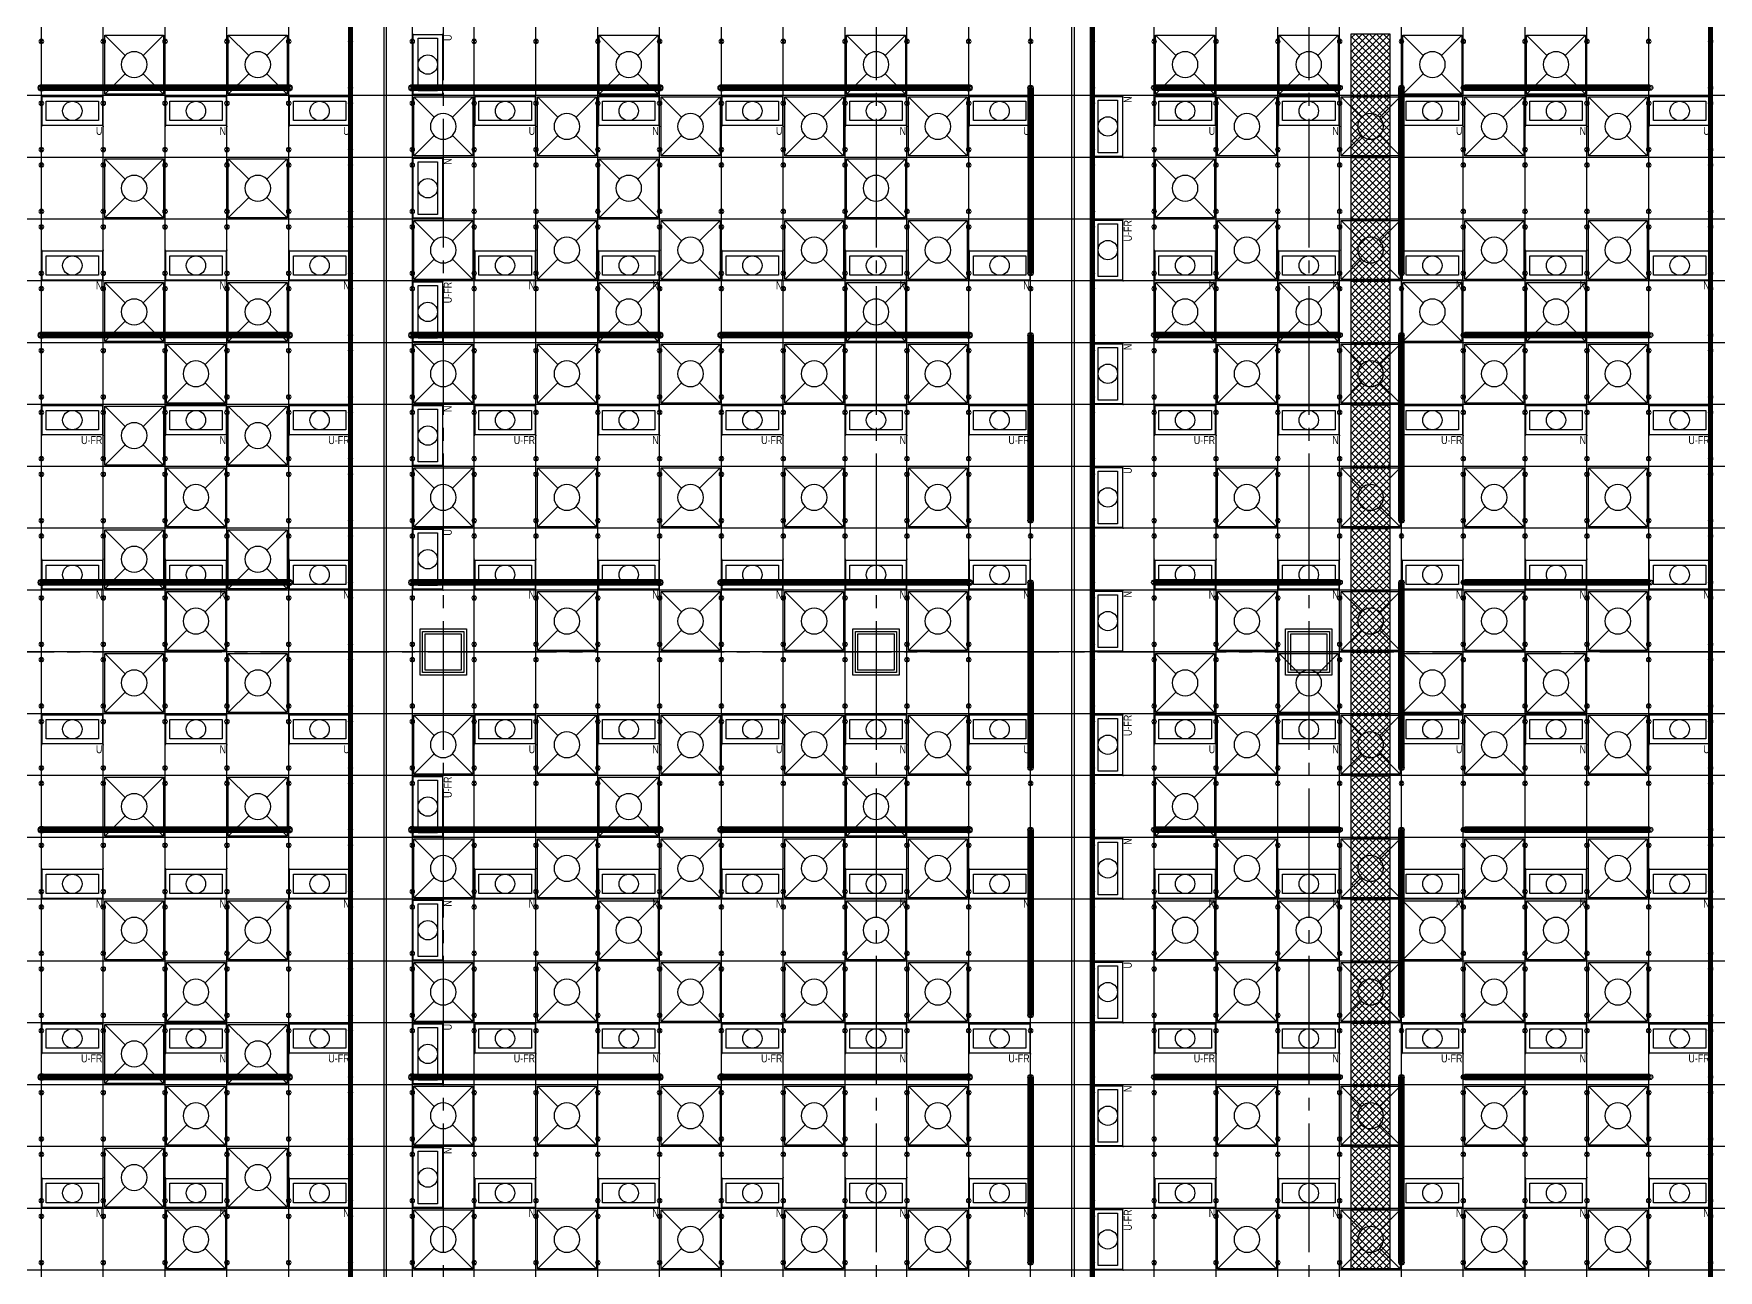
# Model space of a CAD drawing. Extents: x -17313 to 41501, y -1010 to 11880.
# Drawn here: x 4365 to 7635, y 4800 to 7200 of the extents above; entities that cross this region are included whole.
import ezdxf
from ezdxf.enums import TextEntityAlignment as Align

# ---------------------------------------------------------------- set-up
doc = ezdxf.new("R2010")
doc.units = 0
doc.header["$LTSCALE"] = 100
doc.linetypes.add('X-S-FAB-L10$0$COL-CEN-LIN', pattern=[3.25, 2.5, -0.25, 0.25, -0.25])
for name, color, linetype in [('0-xref', 8, 'Continuous'), ('188K-SM-03-F10-ARCH-CEIL-Y2257103$0$K-CEIL-4.2', 8, 'Continuous'), ('188K-SM-03-F10-ARCH-CEIL-Y2257103$0$K-CEIL-4.2-AREA', 8, 'Continuous'), ('188K-SM-03-F10-ARCH-PA-Y2257103$0$K-P1S-4.2-單抗', 53, 'Continuous'), ('188K-SM-03-F10-ARCH-PA-Y2257103$0$K-P2D-4.2-雙抗', 53, 'Continuous'), ('188K-SM-06-F10-ELEC-LIGHT-Y2257103$0$E-LIGHT(W)-N', 253, 'Continuous'), ('188K-SM-06-F10-ELEC-LIGHT-Y2257103$0$E-LIGHT(W)-U FR', 253, 'Continuous'), ('188K-SM-06-F10-ELEC-LIGHT-Y2257103$0$E-LIGHT(W)-U XLPE', 253, 'Continuous'), ('188K-SM-06-F10-HVAC-FFU-Y2257103$0$AC-FFU-ULPA', 254, 'Continuous'), ('188K-SM-07-F15-ARCH-CATW-Y2257103$0$K-Divider 上-2.7', 80, 'Continuous'), ('188K-SM-07-F15-ARCH-CATW-Y2257103$0$K-安全母索', 6, 'Continuous'), ('188K-SM-07-F15-ARCH-CATW-Y2257103$0$K-貓道板-主走道', 171, 'Continuous'), ('X-S-FAB-L10$0$0-DIM-TXT', 8, 'Continuous'), ('X-S-FAB-L10$0$BLOCK', 8, 'Continuous'), ('X-S-FAB-L10$0$CCL', 8, 'X-S-FAB-L10$0$COL-CEN-LIN'), ('X-S-FAB-L10$0$COL-S', 8, 'Continuous')]:
    doc.layers.add(name, color=color, linetype=linetype)
doc.layers.add('188K-SM-03-F10-ARCH-CEIL-Y2257103$0$K-吊點-標準', color=8, linetype='Continuous', lineweight=9)
doc.layers.add('188K-SM-06-F10-ELEC-LIGHT-Y2257103$0$Defpoints-CAS', color=253, linetype='Continuous', plot=False)
doc.styles.add('188K-SM-06-F10-ELEC-LIGHT-Y2257103$0$Standard', font='arial.ttf')
doc.styles.add('X-S-FAB-L10$0$CHINA', font='simplex.shx', dxfattribs={"width": 0.75, "bigfont": 'chineset.shx'})
doc.styles.add('X-S-FAB-L10$0$Standard', font='', dxfattribs={"width": 0.8})
doc.styles.add('X-S-FAB-L10$0$TG_NOTE_TEXT', font='simplex.shx', dxfattribs={"width": 0.75, "bigfont": 'chineset.shx'})
doc.styles.get('X-S-FAB-L10$0$Standard').set_extended_font_data('Microsoft JhengHei')

# ---------------------------------------------------------------- blocks, each defined once
blk = doc.blocks.new('X-S-FAB-L10$0$FAB2-L05')
at = {"layer": 'X-S-FAB-L10$0$CCL'}
for p, q in [((-21000, 11005), (-21000, 0)), ((-20160, 11005), (-20160, 0)), ((-19320, 11005), (-19320, 0)), ((-26880, 6720), (1210, 6720))]:
    blk.add_line(p, q, dxfattribs=at)
at = {"layer": 'X-S-FAB-L10$0$COL-S'}
for points in [[(-21035, 6755), (-20965, 6755), (-20965, 6685), (-21035, 6685)], [(-20195, 6755), (-20125, 6755), (-20125, 6685), (-20195, 6685)], [(-19355, 6755), (-19285, 6755), (-19285, 6685), (-19355, 6685)]]:
    blk.add_lwpolyline(points, close=True, dxfattribs=at)
blk = doc.blocks.new('X-S-FAB-L10')
at = {"layer": 'X-S-FAB-L10$0$COL-S'}
for p, q in [((5125, 6035), (5195, 6035)), ((5125, 5965), (5125, 6035)), ((5195, 6035), (5195, 5965)), ((5965, 6035), (6035, 6035)), ((5965, 5965), (5965, 6035)), ((6035, 6035), (6035, 5965)), ((6805, 6035), (6875, 6035)), ((6805, 5965), (6805, 6035)), ((6875, 6035), (6875, 5965)), ((5195, 5965), (5125, 5965)), ((6035, 5965), (5965, 5965)), ((6875, 5965), (6805, 5965))]:
    blk.add_line(p, q, dxfattribs=at)
at = {"layer": 'X-S-FAB-L10$0$BLOCK'}
blk.add_blockref('X-S-FAB-L10$0$FAB2-L05', (26160, -720), dxfattribs=at)
at = {"style": 'X-S-FAB-L10$0$TG_NOTE_TEXT', "width": 0.5, "flags": 1}
for p in [(7463.3, 9020), (18268.3, 8649), (11197.8, 4800.2), (16485.8, 4800.2), (25420.3, 2635), (13360, 320, 0), (7463.3, -33.3)]:
    blk.add_attdef('WH', text='', height=20, dxfattribs=at).set_placement(p, align=Align.BOTTOM_LEFT)
at = {"width": 0.5}
for style, p in [('X-S-FAB-L10$0$TG_NOTE_TEXT', (7585, 9020)), ('X-S-FAB-L10$0$TG_NOTE_TEXT', (18390, 8649)), ('X-S-FAB-L10$0$TG_NOTE_TEXT', (11117.5, 4813.5)), ('X-S-FAB-L10$0$TG_NOTE_TEXT', (16607.5, 4813.5)), ('X-S-FAB-L10$0$TG_NOTE_TEXT', (25350, 2635)), ('X-S-FAB-L10$0$Standard', (13129.4, 325, 0)), ('X-S-FAB-L10$0$TG_NOTE_TEXT', (7585, -20))]:
    blk.add_attdef('DESC', text='', height=10, dxfattribs=dict(at, style=style)).set_placement(p, align=Align.BOTTOM_LEFT)
for tag, style, p in [('TYPE', 'X-S-FAB-L10$0$TG_NOTE_TEXT', (7619.3, 9020)), ('NO', 'X-S-FAB-L10$0$TG_NOTE_TEXT', (7650.1, 9020)), ('TYPE', 'X-S-FAB-L10$0$TG_NOTE_TEXT', (18424.2, 8649)), ('NO', 'X-S-FAB-L10$0$TG_NOTE_TEXT', (18455, 8649)), ('NO', 'X-S-FAB-L10$0$TG_NOTE_TEXT', (11088.6, 4813.5)), ('TYPE', 'X-S-FAB-L10$0$TG_NOTE_TEXT', (11151.8, 4813.5)), ('TYPE', 'X-S-FAB-L10$0$TG_NOTE_TEXT', (16641.8, 4813.5)), ('NO', 'X-S-FAB-L10$0$TG_NOTE_TEXT', (16672.6, 4813.5)), ('NO', 'X-S-FAB-L10$0$TG_NOTE_TEXT', (25313, 2635)), ('TYPE', 'X-S-FAB-L10$0$TG_NOTE_TEXT', (25350, 2635)), ('NO', 'X-S-FAB-L10$0$Standard', (13100, 320, 0)), ('TYPE', 'X-S-FAB-L10$0$Standard', (13129.4, 320, 0)), ('TYPE', 'X-S-FAB-L10$0$TG_NOTE_TEXT', (7619.3, -20)), ('NO', 'X-S-FAB-L10$0$TG_NOTE_TEXT', (7650.1, -20))]:
    blk.add_attdef(tag, text='', height=10, dxfattribs=dict(at, style=style)).set_placement(p, align=Align.BOTTOM_RIGHT)
at = {"style": 'X-S-FAB-L10$0$TG_NOTE_TEXT', "width": 0.5, "flags": 1}
for rotation, p in [(180, (43, 7480)), (180, (943, 7480)), (90, (24310, 3717.8)), (270, (17080, 1711.7))]:
    blk.add_attdef('WH', text='', height=20, rotation=rotation, dxfattribs=at).set_placement(p, align=Align.BOTTOM_LEFT)
at = {"width": 0.5}
for rotation, style, p in [(180, 'X-S-FAB-L10$0$Standard', (317.6, 7480)), (180, 'X-S-FAB-L10$0$Standard', (1217.6, 7480)), (90, 'X-S-FAB-L10$0$TG_NOTE_TEXT', (24310, 3647.5)), (270, 'X-S-FAB-L10$0$TG_NOTE_TEXT', (17080, 1605))]:
    blk.add_attdef('DESC', text='', height=10, rotation=rotation, dxfattribs=dict(at, style=style)).set_placement(p, align=Align.BOTTOM_LEFT)
for tag, rotation, style, p in [('TYPE', 180, 'X-S-FAB-L10$0$Standard', (317.6, 7480)), ('NO', 180, 'X-S-FAB-L10$0$Standard', (347, 7480)), ('TYPE', 180, 'X-S-FAB-L10$0$Standard', (1217.6, 7480)), ('NO', 180, 'X-S-FAB-L10$0$Standard', (1247, 7480)), ('TYPE', 90, 'X-S-FAB-L10$0$TG_NOTE_TEXT', (24310, 3647.5)), ('NO', 90, 'X-S-FAB-L10$0$TG_NOTE_TEXT', (24310, 3610.5)), ('TYPE', 270, 'X-S-FAB-L10$0$TG_NOTE_TEXT', (17080, 1605)), ('NO', 270, 'X-S-FAB-L10$0$TG_NOTE_TEXT', (17080, 1573))]:
    blk.add_attdef(tag, text='', height=10, rotation=rotation, dxfattribs=dict(at, style=style)).set_placement(p, align=Align.BOTTOM_RIGHT)
at = {"layer": 'X-S-FAB-L10$0$0-DIM-TXT', "style": 'X-S-FAB-L10$0$CHINA', "width": 0.75}
for p in [(667.4, 7855.1, -2689.4), (22627.4, 6728.8), (25644.7, 6728.8), (24778.8, 5569.1), (1118.3, 4980), (417.8, 4594.6), (23874.8, 4355), (22927.4, 4330.1), (23749.9, 3901.4), (417.8, 3765.2), (1118.3, 3730), (417.8, 3115.8), (536.9, 2227.8), (16909, 1782.7), (888.4, 880.5), (16977.4, 750), (18878.8, 750), (25641.2, 553.2), (21364, 526.9)]:
    blk.add_attdef('HIG', text='', height=80, dxfattribs=at).set_placement(p, align=Align.MIDDLE_LEFT)
blk = doc.blocks.new('188K-SM-03-F10-ARCH-CEIL-Y2257103$0$A$C2CA95053')
h = blk.add_hatch(color=256)
edge = h.paths.add_edge_path()
edge.add_arc((0, 0), 0.5, 0, 360)
for p, q in [((3.2, 3.2), (-3.2, -3.2)), ((3.2, -3.2), (-3.2, 3.2))]:
    blk.add_line(p, q)
blk.add_lwpolyline([(-1.6, 2.5), (-1.6, -2.5), (1.6, -2.5), (1.6, 2.5)], close=True)
for radius in [4.5, 0.5]:
    blk.add_circle((0, 0), radius)
blk = doc.blocks.new('188K-SM-03-F10-ARCH-CEIL-Y2257103$0$天花板吊點-附調整片 - 3_8_螺桿吊架 100 mm 高調整片-V1-1FL')
blk.add_blockref('188K-SM-03-F10-ARCH-CEIL-Y2257103$0$A$C2CA95053', (0, 0))
blk = doc.blocks.new('188K-SM-03-F10-ARCH-CEIL-Y2257103')
at = {"layer": '188K-SM-03-F10-ARCH-CEIL-Y2257103$0$K-CEIL-4.2'}
for p, q in [((4380, 312.7), (4380, 8632.2)), ((4500, 312.7), (4500, 8632.2)), ((4620, 312.7), (4620, 8632.2)), ((4740, 312.7), (4740, 8632.2)), ((4860, 312.7), (4860, 8632.2)), ((4980, 312.7), (4980, 8632.2)), ((5100, 2313.7), (5100, 8632.2)), ((5220, 2313.7), (5220, 8632.2)), ((5340, 2313.7), (5340, 8632.2)), ((5460, 2313.7), (5460, 8632.2)), ((5580, 2313.7), (5580, 8632.2)), ((5700, 2313.7), (5700, 8632.2)), ((5820, 2313.7), (5820, 8632.2)), ((5940, 2313.7), (5940, 8632.2)), ((6060, 2313.7), (6060, 8632.2)), ((6180, 2313.7), (6180, 8632.2)), ((6300, 2313.7), (6300, 8632.2)), ((6420, 312.7), (6420, 8632.2)), ((6540, 312.7), (6540, 8632.2)), ((6660, 312.7), (6660, 8632.2)), ((6780, 312.7), (6780, 8632.2)), ((6900, 312.7), (6900, 8632.2)), ((7020, 312.7), (7020, 8632.2)), ((7140, 312.7), (7140, 8632.2)), ((7260, 312.7), (7260, 8632.2)), ((7380, 312.7), (7380, 8632.2)), ((7500, 312.7), (7500, 8632.2)), ((7620, 312.7), (7620, 8632.2)), ((21180, 7080), (1847.7, 7080)), ((21180, 6960), (1847.7, 6960)), ((21180, 6840), (1847.7, 6840)), ((21180, 6720), (1847.7, 6720)), ((21180, 6600), (1847.7, 6600)), ((21180, 6480), (1847.7, 6480)), ((21180, 6360), (1847.7, 6360)), ((21180, 6240), (1847.7, 6240)), ((21181.7, 6120), (1847.7, 6120)), ((21180, 6000), (1847.7, 6000)), ((24297.2, 5880), (1847.7, 5880)), ((24297.2, 5760), (1847.7, 5760)), ((24297.2, 5640), (1847.7, 5640)), ((23572.2, 5520), (1847.7, 5520)), ((23572.2, 5400), (1847.7, 5400)), ((23572.2, 5280), (1847.7, 5280)), ((23572.2, 5160), (1847.7, 5160)), ((23572.2, 5040), (1847.7, 5040)), ((23502.2, 4920), (1847.7, 4920)), ((11027.5, 4800), (1847.7, 4800))]:
    blk.add_line(p, q, dxfattribs=at)
at = {"layer": '188K-SM-03-F10-ARCH-CEIL-Y2257103$0$K-CEIL-4.2-AREA'}
for points in [[(5125, 6035), (5195, 6035), (5195, 5965), (5125, 5965)], [(5965, 6035), (6035, 6035), (6035, 5965), (5965, 5965)], [(6805, 6035), (6875, 6035), (6875, 5965), (6805, 5965)]]:
    blk.add_lwpolyline(points, close=True, dxfattribs=at)
at = {"layer": '188K-SM-03-F10-ARCH-CEIL-Y2257103$0$K-吊點-標準', "color": 170, "lineweight": 18, "rotation": 179.9999999999997}
for p in [(4380, 7185), (4500, 7185), (4620, 7185), (4740, 7185), (4860, 7185), (4980, 7185), (5100, 7185), (5220, 7185), (5340, 7185), (5460, 7185), (5580, 7185), (5700, 7185), (5820, 7185), (5940, 7185), (6060, 7185), (6180, 7185), (6300, 7185), (6420, 7185), (6540, 7185), (6660, 7185), (6780, 7185), (6900, 7185), (7020, 7185), (7140, 7185), (7260, 7185), (7380, 7185), (7500, 7185), (7620, 7185), (4380, 7095), (4500, 7095), (4620, 7095), (4740, 7095), (4860, 7095), (4980, 7095), (5100, 7095), (5220, 7095), (5340, 7095), (5460, 7095), (5580, 7095), (5700, 7095), (5820, 7095), (5940, 7095), (6060, 7095), (6180, 7095), (6300, 7095), (6420, 7095), (6540, 7095), (6660, 7095), (6780, 7095), (6900, 7095), (7020, 7095), (7140, 7095), (7260, 7095), (7380, 7095), (7500, 7095), (7620, 7095), (4380, 7065), (4500, 7065), (4620, 7065), (4740, 7065), (4860, 7065), (4980, 7065), (5100, 7065), (5220, 7065), (5340, 7065), (5460, 7065), (5580, 7065), (5700, 7065), (5820, 7065), (5940, 7065), (6060, 7065), (6180, 7065), (6300, 7065), (6420, 7065), (6540, 7065), (6660, 7065), (6780, 7065), (6900, 7065), (7020, 7065), (7140, 7065), (7260, 7065), (7380, 7065), (7500, 7065), (7620, 7065), (4380, 6975), (4500, 6975), (4620, 6975), (4740, 6975), (4860, 6975), (4980, 6975), (5100, 6975), (5220, 6975), (5340, 6975), (5460, 6975), (5580, 6975), (5700, 6975), (5820, 6975), (5940, 6975), (6060, 6975), (6180, 6975), (6300, 6975), (6420, 6975), (6540, 6975), (6660, 6975), (6780, 6975), (6900, 6975), (7020, 6975), (7140, 6975), (7260, 6975), (7380, 6975), (7500, 6975), (7620, 6975), (4380, 6945), (4500, 6945), (4620, 6945), (4740, 6945), (4860, 6945), (4980, 6945), (5100, 6945), (5220, 6945), (5340, 6945), (5460, 6945), (5580, 6945), (5700, 6945), (5820, 6945), (5940, 6945), (6060, 6945), (6180, 6945), (6300, 6945), (6420, 6945), (6540, 6945), (6660, 6945), (6780, 6945), (6900, 6945), (7020, 6945), (7140, 6945), (7260, 6945), (7380, 6945), (7500, 6945), (7620, 6945), (4380, 6855), (4500, 6855), (4620, 6855), (4740, 6855), (4860, 6855), (4980, 6855), (5100, 6855), (5220, 6855), (5340, 6855), (5460, 6855), (5580, 6855), (5700, 6855), (5820, 6855), (5940, 6855), (6060, 6855), (6180, 6855), (6300, 6855), (6420, 6855), (6540, 6855), (6660, 6855), (6780, 6855), (6900, 6855), (7020, 6855), (7140, 6855), (7260, 6855), (7380, 6855), (7500, 6855), (7620, 6855), (4380, 6825), (4500, 6825), (4620, 6825), (4740, 6825), (4860, 6825), (4980, 6825), (5100, 6825), (5220, 6825), (5340, 6825), (5460, 6825), (5580, 6825), (5700, 6825), (5820, 6825), (5940, 6825), (6060, 6825), (6180, 6825), (6300, 6825), (6420, 6825), (6540, 6825), (6660, 6825), (6780, 6825), (6900, 6825), (7020, 6825), (7140, 6825), (7260, 6825), (7380, 6825), (7500, 6825), (7620, 6825), (4380, 6735), (4500, 6735), (4620, 6735), (4740, 6735), (4860, 6735), (4980, 6735), (5100, 6735), (5220, 6735), (5340, 6735), (5460, 6735), (5580, 6735), (5700, 6735), (5820, 6735), (5940, 6735), (6060, 6735), (6180, 6735), (6300, 6735), (6420, 6735), (6540, 6735), (6660, 6735), (6780, 6735), (6900, 6735), (7020, 6735), (7140, 6735), (7260, 6735), (7380, 6735), (7500, 6735), (7620, 6735), (4380, 6705), (4500, 6705), (4620, 6705), (4740, 6705), (4860, 6705), (4980, 6705), (5100, 6705), (5220, 6705), (5340, 6705), (5460, 6705), (5580, 6705), (5700, 6705), (5820, 6705), (5940, 6705), (6060, 6705), (6180, 6705), (6300, 6705), (6420, 6705), (6540, 6705), (6660, 6705), (6780, 6705), (6900, 6705), (7020, 6705), (7140, 6705), (7260, 6705), (7380, 6705), (7500, 6705), (7620, 6705), (4380, 6615), (4500, 6615), (4620, 6615), (4740, 6615), (4860, 6615), (4980, 6615), (5100, 6615), (5220, 6615), (5340, 6615), (5460, 6615), (5580, 6615), (5700, 6615), (5820, 6615), (5940, 6615), (6060, 6615), (6180, 6615), (6300, 6615), (6420, 6615), (6540, 6615), (6660, 6615), (6780, 6615), (6900, 6615), (7020, 6615), (7140, 6615), (7260, 6615), (7380, 6615), (7500, 6615), (7620, 6615), (4380, 6585), (4500, 6585), (4620, 6585), (4740, 6585), (4860, 6585), (4980, 6585), (5100, 6585), (5220, 6585), (5340, 6585), (5460, 6585), (5580, 6585), (5700, 6585), (5820, 6585), (5940, 6585), (6060, 6585), (6180, 6585), (6300, 6585), (6420, 6585), (6540, 6585), (6660, 6585), (6780, 6585), (6900, 6585), (7020, 6585), (7140, 6585), (7260, 6585), (7380, 6585), (7500, 6585), (7620, 6585), (4380, 6495), (4500, 6495), (4620, 6495), (4740, 6495), (4860, 6495), (4980, 6495), (5100, 6495), (5220, 6495), (5340, 6495), (5460, 6495), (5580, 6495), (5700, 6495), (5820, 6495), (5940, 6495), (6060, 6495), (6180, 6495), (6300, 6495), (6420, 6495), (6540, 6495), (6660, 6495), (6780, 6495), (6900, 6495), (7020, 6495), (7140, 6495), (7260, 6495), (7380, 6495), (7500, 6495), (7620, 6495), (4380, 6465), (4500, 6465), (4620, 6465), (4740, 6465), (4860, 6465), (4980, 6465), (5100, 6465), (5220, 6465), (5340, 6465), (5460, 6465), (5580, 6465), (5700, 6465), (5820, 6465), (5940, 6465), (6060, 6465), (6180, 6465), (6300, 6465), (6420, 6465), (6540, 6465), (6660, 6465), (6780, 6465), (6900, 6465), (7020, 6465), (7140, 6465), (7260, 6465), (7380, 6465), (7500, 6465), (7620, 6465), (4380, 6375), (4500, 6375), (4620, 6375), (4740, 6375), (4860, 6375), (4980, 6375), (5100, 6375), (5220, 6375), (5340, 6375), (5460, 6375), (5580, 6375), (5700, 6375), (5820, 6375), (5940, 6375), (6060, 6375), (6180, 6375), (6300, 6375), (6420, 6375), (6540, 6375), (6660, 6375), (6780, 6375), (6900, 6375), (7020, 6375), (7140, 6375), (7260, 6375), (7380, 6375), (7500, 6375), (7620, 6375), (4380, 6345), (4500, 6345), (4620, 6345), (4740, 6345), (4860, 6345), (4980, 6345), (5100, 6345), (5220, 6345), (5340, 6345), (5460, 6345), (5580, 6345), (5700, 6345), (5820, 6345), (5940, 6345), (6060, 6345), (6180, 6345), (6300, 6345), (6420, 6345), (6540, 6345), (6660, 6345), (6780, 6345), (6900, 6345), (7020, 6345), (7140, 6345), (7260, 6345), (7380, 6345), (7500, 6345), (7620, 6345), (4380, 6255), (4500, 6255), (4620, 6255), (4740, 6255), (4860, 6255), (4980, 6255), (5100, 6255), (5220, 6255), (5340, 6255), (5460, 6255), (5580, 6255), (5700, 6255), (5820, 6255), (5940, 6255), (6060, 6255), (6180, 6255), (6300, 6255), (6420, 6255), (6540, 6255), (6660, 6255), (6780, 6255), (6900, 6255), (7020, 6255), (7140, 6255), (7260, 6255), (7380, 6255), (7500, 6255), (7620, 6255), (4380, 6225), (4500, 6225), (4620, 6225), (4740, 6225), (4860, 6225), (4980, 6225), (5100, 6225), (5220, 6225), (5340, 6225), (5460, 6225), (5580, 6225), (5700, 6225), (5820, 6225), (5940, 6225), (6060, 6225), (6180, 6225), (6300, 6225), (6420, 6225), (6540, 6225), (6660, 6225), (6780, 6225), (6900, 6225), (7020, 6225), (7140, 6225), (7260, 6225), (7380, 6225), (7500, 6225), (7620, 6225), (4380, 6135), (4500, 6135), (4620, 6135), (4740, 6135), (4860, 6135), (4980, 6135), (5100, 6135), (5220, 6135), (5340, 6135), (5460, 6135), (5580, 6135), (5700, 6135), (5820, 6135), (5940, 6135), (6060, 6135), (6180, 6135), (6300, 6135), (6420, 6135), (6540, 6135), (6660, 6135), (6780, 6135), (6900, 6135), (7020, 6135), (7140, 6135), (7260, 6135), (7380, 6135), (7500, 6135), (7620, 6135), (4380, 6105), (4500, 6105), (4620, 6105), (4740, 6105), (4860, 6105), (4980, 6105), (5100, 6105), (5220, 6105), (5340, 6105), (5460, 6105), (5580, 6105), (5700, 6105), (5820, 6105), (5940, 6105), (6060, 6105), (6180, 6105), (6300, 6105), (6420, 6105), (6540, 6105), (6660, 6105), (6780, 6105), (6900, 6105), (7020, 6105), (7140, 6105), (7260, 6105), (7380, 6105), (7500, 6105), (7620, 6105), (4380, 6015), (4500, 6015), (4620, 6015), (4740, 6015), (4860, 6015), (4980, 6015), (5100, 6015), (5220, 6015), (5340, 6015), (5460, 6015), (5580, 6015), (5700, 6015), (5820, 6015), (5940, 6015), (6060, 6015), (6180, 6015), (6300, 6015), (6420, 6015), (6540, 6015), (6660, 6015), (6780, 6015), (6900, 6015), (7020, 6015), (7140, 6015), (7260, 6015), (7380, 6015), (7500, 6015), (7620, 6015), (4380, 5985), (4500, 5985), (4620, 5985), (4740, 5985), (4860, 5985), (4980, 5985), (5100, 5985), (5220, 5985), (5340, 5985), (5460, 5985), (5580, 5985), (5700, 5985), (5820, 5985), (5940, 5985), (6060, 5985), (6180, 5985), (6300, 5985), (6420, 5985), (6540, 5985), (6660, 5985), (6780, 5985), (6900, 5985), (7020, 5985), (7140, 5985), (7260, 5985), (7380, 5985), (7500, 5985), (7620, 5985), (4380, 5895), (4500, 5895), (4620, 5895), (4740, 5895), (4860, 5895), (4980, 5895), (5100, 5895), (5220, 5895), (5340, 5895), (5460, 5895), (5580, 5895), (5700, 5895), (5820, 5895), (5940, 5895), (6060, 5895), (6180, 5895), (6300, 5895), (6420, 5895), (6540, 5895), (6660, 5895), (6780, 5895), (6900, 5895), (7020, 5895), (7140, 5895), (7260, 5895), (7380, 5895), (7500, 5895), (7620, 5895), (4380, 5865), (4500, 5865), (4620, 5865), (4740, 5865), (4860, 5865), (4980, 5865), (5100, 5865), (5220, 5865), (5340, 5865), (5460, 5865), (5580, 5865), (5700, 5865), (5820, 5865), (5940, 5865), (6060, 5865), (6180, 5865), (6300, 5865), (6420, 5865), (6540, 5865), (6660, 5865), (6780, 5865), (6900, 5865), (7020, 5865), (7140, 5865), (7260, 5865), (7380, 5865), (7500, 5865), (7620, 5865), (4380, 5775), (4500, 5775), (4620, 5775), (4740, 5775), (4860, 5775), (4980, 5775), (5100, 5775), (5220, 5775), (5340, 5775), (5460, 5775), (5580, 5775), (5700, 5775), (5820, 5775), (5940, 5775), (6060, 5775), (6180, 5775), (6300, 5775), (6420, 5775), (6540, 5775), (6660, 5775), (6780, 5775), (6900, 5775), (7020, 5775), (7140, 5775), (7260, 5775), (7380, 5775), (7500, 5775), (7620, 5775), (4380, 5745), (4500, 5745), (4620, 5745), (4740, 5745), (4860, 5745), (4980, 5745), (5100, 5745), (5220, 5745), (5340, 5745), (5460, 5745), (5580, 5745), (5700, 5745), (5820, 5745), (5940, 5745), (6060, 5745), (6180, 5745), (6300, 5745), (6420, 5745), (6540, 5745), (6660, 5745), (6780, 5745), (6900, 5745), (7020, 5745), (7140, 5745), (7260, 5745), (7380, 5745), (7500, 5745), (7620, 5745), (4380, 5655), (4500, 5655), (4620, 5655), (4740, 5655), (4860, 5655), (4980, 5655), (5100, 5655), (5220, 5655), (5340, 5655), (5460, 5655), (5580, 5655), (5700, 5655), (5820, 5655), (5940, 5655), (6060, 5655), (6180, 5655), (6300, 5655), (6420, 5655), (6540, 5655), (6660, 5655), (6780, 5655), (6900, 5655), (7020, 5655), (7140, 5655), (7260, 5655), (7380, 5655), (7500, 5655), (7620, 5655), (4380, 5625), (4500, 5625), (4620, 5625), (4740, 5625), (4860, 5625), (4980, 5625), (5100, 5625), (5220, 5625), (5340, 5625), (5460, 5625), (5580, 5625), (5700, 5625), (5820, 5625), (5940, 5625), (6060, 5625), (6180, 5625), (6300, 5625), (6420, 5625), (6540, 5625), (6660, 5625), (6780, 5625), (6900, 5625), (7020, 5625), (7140, 5625), (7260, 5625), (7380, 5625), (7500, 5625), (7620, 5625), (4380, 5535), (4500, 5535), (4620, 5535), (4740, 5535), (4860, 5535), (4980, 5535), (5100, 5535), (5220, 5535), (5340, 5535), (5460, 5535), (5580, 5535), (5700, 5535), (5820, 5535), (5940, 5535), (6060, 5535), (6180, 5535), (6300, 5535), (6420, 5535), (6540, 5535), (6660, 5535), (6780, 5535), (6900, 5535), (7020, 5535), (7140, 5535), (7260, 5535), (7380, 5535), (7500, 5535), (7620, 5535), (4380, 5505), (4500, 5505), (4620, 5505), (4740, 5505), (4860, 5505), (4980, 5505), (5100, 5505), (5220, 5505), (5340, 5505), (5460, 5505), (5580, 5505), (5700, 5505), (5820, 5505), (5940, 5505), (6060, 5505), (6180, 5505), (6300, 5505), (6420, 5505), (6540, 5505), (6660, 5505), (6780, 5505), (6900, 5505), (7020, 5505), (7140, 5505), (7260, 5505), (7380, 5505), (7500, 5505), (7620, 5505), (4380, 5415), (4500, 5415), (4620, 5415), (4740, 5415), (4860, 5415), (4980, 5415), (5100, 5415), (5220, 5415), (5340, 5415), (5460, 5415), (5580, 5415), (5700, 5415), (5820, 5415), (5940, 5415), (6060, 5415), (6180, 5415), (6300, 5415), (6420, 5415), (6540, 5415), (6660, 5415), (6780, 5415), (6900, 5415), (7020, 5415), (7140, 5415), (7260, 5415), (7380, 5415), (7500, 5415), (7620, 5415), (4380, 5385), (4500, 5385), (4620, 5385), (4740, 5385), (4860, 5385), (4980, 5385), (5100, 5385), (5220, 5385), (5340, 5385), (5460, 5385), (5580, 5385), (5700, 5385), (5820, 5385), (5940, 5385), (6060, 5385), (6180, 5385), (6300, 5385), (6420, 5385), (6540, 5385), (6660, 5385), (6780, 5385), (6900, 5385), (7020, 5385), (7140, 5385), (7260, 5385), (7380, 5385), (7500, 5385), (7620, 5385), (4380, 5295), (4500, 5295), (4620, 5295), (4740, 5295), (4860, 5295), (4980, 5295), (5100, 5295), (5220, 5295), (5340, 5295), (5460, 5295), (5580, 5295), (5700, 5295), (5820, 5295), (5940, 5295), (6060, 5295), (6180, 5295), (6300, 5295), (6420, 5295), (6540, 5295), (6660, 5295), (6780, 5295), (6900, 5295), (7020, 5295), (7140, 5295), (7260, 5295), (7380, 5295), (7500, 5295), (7620, 5295), (4380, 5265), (4500, 5265), (4620, 5265), (4740, 5265), (4860, 5265), (4980, 5265), (5100, 5265), (5220, 5265), (5340, 5265), (5460, 5265), (5580, 5265), (5700, 5265), (5820, 5265), (5940, 5265), (6060, 5265), (6180, 5265), (6300, 5265), (6420, 5265), (6540, 5265), (6660, 5265), (6780, 5265), (6900, 5265), (7020, 5265), (7140, 5265), (7260, 5265), (7380, 5265), (7500, 5265), (7620, 5265), (4380, 5175), (4500, 5175), (4620, 5175), (4740, 5175), (4860, 5175), (4980, 5175), (5100, 5175), (5220, 5175), (5340, 5175), (5460, 5175), (5580, 5175), (5700, 5175), (5820, 5175), (5940, 5175), (6060, 5175), (6180, 5175), (6300, 5175), (6420, 5175), (6540, 5175), (6660, 5175), (6780, 5175), (6900, 5175), (7020, 5175), (7140, 5175), (7260, 5175), (7380, 5175), (7500, 5175), (7620, 5175), (4380, 5145), (4500, 5145), (4620, 5145), (4740, 5145), (4860, 5145), (4980, 5145), (5100, 5145), (5220, 5145), (5340, 5145), (5460, 5145), (5580, 5145), (5700, 5145), (5820, 5145), (5940, 5145), (6060, 5145), (6180, 5145), (6300, 5145), (6420, 5145), (6540, 5145), (6660, 5145), (6780, 5145), (6900, 5145), (7020, 5145), (7140, 5145), (7260, 5145), (7380, 5145), (7500, 5145), (7620, 5145), (4380, 5055), (4500, 5055), (4620, 5055), (4740, 5055), (4860, 5055), (4980, 5055), (5100, 5055), (5220, 5055), (5340, 5055), (5460, 5055), (5580, 5055), (5700, 5055), (5820, 5055), (5940, 5055), (6060, 5055), (6180, 5055), (6300, 5055), (6420, 5055), (6540, 5055), (6660, 5055), (6780, 5055), (6900, 5055), (7020, 5055), (7140, 5055), (7260, 5055), (7380, 5055), (7500, 5055), (7620, 5055), (4380, 5025), (4500, 5025), (4620, 5025), (4740, 5025), (4860, 5025), (4980, 5025), (5100, 5025), (5220, 5025), (5340, 5025), (5460, 5025), (5580, 5025), (5700, 5025), (5820, 5025), (5940, 5025), (6060, 5025), (6180, 5025), (6300, 5025), (6420, 5025), (6540, 5025), (6660, 5025), (6780, 5025), (6900, 5025), (7020, 5025), (7140, 5025), (7260, 5025), (7380, 5025), (7500, 5025), (7620, 5025), (4380, 4935), (4500, 4935), (4620, 4935), (4740, 4935), (4860, 4935), (4980, 4935), (5100, 4935), (5220, 4935), (5340, 4935), (5460, 4935), (5580, 4935), (5700, 4935), (5820, 4935), (5940, 4935), (6060, 4935), (6180, 4935), (6300, 4935), (6420, 4935), (6540, 4935), (6660, 4935), (6780, 4935), (6900, 4935), (7020, 4935), (7140, 4935), (7260, 4935), (7380, 4935), (7500, 4935), (7620, 4935), (4380, 4905), (4500, 4905), (4620, 4905), (4740, 4905), (4860, 4905), (4980, 4905), (5100, 4905), (5220, 4905), (5340, 4905), (5460, 4905), (5580, 4905), (5700, 4905), (5820, 4905), (5940, 4905), (6060, 4905), (6180, 4905), (6300, 4905), (6420, 4905), (6540, 4905), (6660, 4905), (6780, 4905), (6900, 4905), (7020, 4905), (7140, 4905), (7260, 4905), (7380, 4905), (7500, 4905), (7620, 4905), (4380, 4815), (4500, 4815), (4620, 4815), (4740, 4815), (4860, 4815), (4980, 4815), (5100, 4815), (5220, 4815), (5340, 4815), (5460, 4815), (5580, 4815), (5700, 4815), (5820, 4815), (5940, 4815), (6060, 4815), (6180, 4815), (6300, 4815), (6420, 4815), (6540, 4815), (6660, 4815), (6780, 4815), (6900, 4815), (7020, 4815), (7140, 4815), (7260, 4815), (7380, 4815), (7500, 4815), (7620, 4815)]:
    blk.add_blockref('188K-SM-03-F10-ARCH-CEIL-Y2257103$0$天花板吊點-附調整片 - 3_8_螺桿吊架 100 mm 高調整片-V1-1FL', p, dxfattribs=at)
blk = doc.blocks.new('188K-SM-06-F10-HVAC-FFU-Y2257103$0$H-FU-U-12x12')
for p, q in [((423, 777), (28, 1172)), ((777, 777), (1172, 1172)), ((28, 28), (423, 423)), ((1172, 28), (777, 423))]:
    blk.add_line(p, q)
blk.add_lwpolyline([(1172, 28), (1172, 1172), (28, 1172), (28, 28)], close=True)
blk.add_circle((600, 600), 250)
blk = doc.blocks.new('188K-SM-06-F10-HVAC-FFU-Y2257103')
at = {"layer": '188K-SM-06-F10-HVAC-FFU-Y2257103$0$AC-FFU-ULPA', "xscale": -0.09999999999999432, "yscale": 0.09999999999999432, "zscale": 0.09999999999999432}
for p in [(4620, 7080), (4860, 7080), (5580, 7080), (6060, 7080), (6660, 7080), (6900, 7080), (7140, 7080), (7380, 7080), (5220, 6960), (5460, 6960), (5700, 6960), (5940, 6960), (6180, 6960), (6780, 6960), (7020, 6960), (7260, 6960), (7500, 6960), (4620, 6840), (4860, 6840), (5580, 6840), (6060, 6840), (6660, 6840), (5220, 6720), (5460, 6720), (5700, 6720), (5940, 6720), (6180, 6720), (6780, 6720), (7020, 6720), (7260, 6720), (7500, 6720), (4620, 6600), (4860, 6600), (5580, 6600), (6060, 6600), (6660, 6600), (6900, 6600), (7140, 6600), (7380, 6600), (4740, 6480), (5220, 6480), (5460, 6480), (5700, 6480), (5940, 6480), (6180, 6480), (6780, 6480), (7020, 6480), (7260, 6480), (7500, 6480), (4620, 6360), (4860, 6360), (4740, 6240), (5220, 6240), (5460, 6240), (5700, 6240), (5940, 6240), (6180, 6240), (6780, 6240), (7020, 6240), (7260, 6240), (7500, 6240), (4620, 6120), (4860, 6120), (4740, 6000), (5460, 6000), (5700, 6000), (5940, 6000), (6180, 6000), (6780, 6000), (7020, 6000), (7260, 6000), (7500, 6000), (4620, 5880), (4860, 5880), (6660, 5880), (6900, 5880), (7140, 5880), (7380, 5880), (5220, 5760), (5460, 5760), (5700, 5760), (5940, 5760), (6180, 5760), (6780, 5760), (7020, 5760), (7260, 5760), (7500, 5760), (4620, 5640), (4860, 5640), (5580, 5640), (6060, 5640), (6660, 5640), (5220, 5520), (5460, 5520), (5700, 5520), (5940, 5520), (6180, 5520), (6780, 5520), (7020, 5520), (7260, 5520), (7500, 5520), (4620, 5400), (4860, 5400), (5580, 5400), (6060, 5400), (6660, 5400), (6900, 5400), (7140, 5400), (7380, 5400), (4740, 5280), (5220, 5280), (5460, 5280), (5700, 5280), (5940, 5280), (6180, 5280), (6780, 5280), (7020, 5280), (7260, 5280), (7500, 5280), (4620, 5160), (4860, 5160), (4740, 5040), (5220, 5040), (5460, 5040), (5700, 5040), (5940, 5040), (6180, 5040), (6780, 5040), (7020, 5040), (7260, 5040), (7500, 5040), (4620, 4920), (4860, 4920), (4740, 4800), (5220, 4800), (5460, 4800), (5700, 4800), (5940, 4800), (6180, 4800), (6780, 4800), (7020, 4800), (7260, 4800), (7500, 4800)]:
    blk.add_blockref('188K-SM-06-F10-HVAC-FFU-Y2257103$0$H-FU-U-12x12', p, dxfattribs=at)
blk = doc.blocks.new('*U278')
for points in [[(-58.3, -28.3), (-58.3, 28.3), (58.3, 28.3), (58.3, -28.3)], [(-51, -18.8), (-51, 18.8), (51, 18.8), (51, -18.8)]]:
    blk.add_lwpolyline(points, close=True)
blk.add_circle((0, 0), 18.8)
at = {"layer": '188K-SM-06-F10-ELEC-LIGHT-Y2257103$0$Defpoints-CAS'}
for p in [(-60, 30), (60, 30), (-60, -30), (60, -30)]:
    blk.add_point(p, dxfattribs=at)
at = {"style": '188K-SM-06-F10-ELEC-LIGHT-Y2257103$0$Standard', "width": 0.8}
blk.add_text('U', height=15.5, dxfattribs=at).set_placement((58.3, -38.7), align=Align.MIDDLE_RIGHT)
blk = doc.blocks.new('*U279')
for points in [[(-58.3, -28.3), (-58.3, 28.3), (58.3, 28.3), (58.3, -28.3)], [(-51, -18.8), (-51, 18.8), (51, 18.8), (51, -18.8)]]:
    blk.add_lwpolyline(points, close=True)
blk.add_circle((0, 0), 18.8)
at = {"layer": '188K-SM-06-F10-ELEC-LIGHT-Y2257103$0$Defpoints-CAS'}
for p in [(-60, 30), (60, 30), (-60, -30), (60, -30)]:
    blk.add_point(p, dxfattribs=at)
at = {"style": '188K-SM-06-F10-ELEC-LIGHT-Y2257103$0$Standard', "width": 0.8}
blk.add_text('U-FR', height=15.53, dxfattribs=at).set_placement((58.3, -38.7), align=Align.MIDDLE_RIGHT)
blk = doc.blocks.new('*U277')
for points in [[(-58.3, -28.3), (-58.3, 28.3), (58.3, 28.3), (58.3, -28.3)], [(-51, -18.8), (-51, 18.8), (51, 18.8), (51, -18.8)]]:
    blk.add_lwpolyline(points, close=True)
blk.add_circle((0, 0), 18.8)
at = {"layer": '188K-SM-06-F10-ELEC-LIGHT-Y2257103$0$Defpoints-CAS'}
for p in [(-60, 30), (60, 30), (-60, -30), (60, -30)]:
    blk.add_point(p, dxfattribs=at)
at = {"style": '188K-SM-06-F10-ELEC-LIGHT-Y2257103$0$Standard', "width": 0.8}
blk.add_text('N', height=15.5, dxfattribs=at).set_placement((58.3, -38.7), align=Align.MIDDLE_RIGHT)
blk = doc.blocks.new('*U267')
for points in [[(-58.3, -28.3), (-58.3, 28.3), (58.3, 28.3), (58.3, -28.3)], [(-51, -18.8), (-51, 18.8), (51, 18.8), (51, -18.8)]]:
    blk.add_lwpolyline(points, close=True)
blk.add_circle((0, 0), 18.8)
at = {"layer": '188K-SM-06-F10-ELEC-LIGHT-Y2257103$0$Defpoints-CAS'}
for p in [(-60, 30), (60, 30), (-60, -30), (60, -30)]:
    blk.add_point(p, dxfattribs=at)
at = {"style": '188K-SM-06-F10-ELEC-LIGHT-Y2257103$0$Standard', "width": 0.8}
blk.add_text('N', height=15.5, dxfattribs=at).set_placement((58.3, -38.7), align=Align.MIDDLE_RIGHT)
blk = doc.blocks.new('*U266')
for points in [[(-58.3, -28.3), (-58.3, 28.3), (58.3, 28.3), (58.3, -28.3)], [(-51, -18.8), (-51, 18.8), (51, 18.8), (51, -18.8)]]:
    blk.add_lwpolyline(points, close=True)
blk.add_circle((0, 0), 18.8)
at = {"layer": '188K-SM-06-F10-ELEC-LIGHT-Y2257103$0$Defpoints-CAS'}
for p in [(-60, 30), (60, 30), (-60, -30), (60, -30)]:
    blk.add_point(p, dxfattribs=at)
at = {"style": '188K-SM-06-F10-ELEC-LIGHT-Y2257103$0$Standard', "width": 0.8}
blk.add_text('U', height=15.5, dxfattribs=at).set_placement((58.3, -38.7), align=Align.MIDDLE_RIGHT)
blk = doc.blocks.new('*U258')
for points in [[(-58.3, -28.3), (-58.3, 28.3), (58.3, 28.3), (58.3, -28.3)], [(-51, -18.8), (-51, 18.8), (51, 18.8), (51, -18.8)]]:
    blk.add_lwpolyline(points, close=True)
blk.add_circle((0, 0), 18.8)
at = {"layer": '188K-SM-06-F10-ELEC-LIGHT-Y2257103$0$Defpoints-CAS'}
for p in [(-60, 30), (60, 30), (-60, -30), (60, -30)]:
    blk.add_point(p, dxfattribs=at)
at = {"style": '188K-SM-06-F10-ELEC-LIGHT-Y2257103$0$Standard', "width": 0.8}
blk.add_text('U-FR', height=15.53, dxfattribs=at).set_placement((58.3, -38.7), align=Align.MIDDLE_RIGHT)
blk = doc.blocks.new('188K-SM-06-F10-ELEC-LIGHT-Y2257103')
at = {"layer": '188K-SM-06-F10-ELEC-LIGHT-Y2257103$0$E-LIGHT(W)-N'}
for p in [(4680, 7050), (5520, 7050), (6000, 7050), (6840, 7050), (7320, 7050), (4440, 6750), (4680, 6750), (4920, 6750), (5280, 6750), (5520, 6750), (5760, 6750), (6000, 6750), (6240, 6750), (6600, 6750), (6840, 6750), (7080, 6750), (7320, 6750), (7560, 6750), (4680, 6450), (5520, 6450), (6000, 6450), (6840, 6450), (7320, 6450), (4440, 6150), (4680, 6150), (4920, 6150), (5280, 6150), (5520, 6150), (5760, 6150), (6000, 6150), (6240, 6150), (6600, 6150), (6840, 6150), (7080, 6150), (7320, 6150), (7560, 6150), (4680, 5850), (5520, 5850), (6000, 5850), (6840, 5850), (7320, 5850), (4440, 5550), (4680, 5550), (4920, 5550), (5280, 5550), (5520, 5550), (5760, 5550), (6000, 5550), (6240, 5550), (6600, 5550), (6840, 5550), (7080, 5550), (7320, 5550), (7560, 5550), (4680, 5250), (5520, 5250), (6000, 5250), (6840, 5250), (7320, 5250), (4440, 4950), (4680, 4950), (4920, 4950), (5280, 4950), (5520, 4950), (5760, 4950), (6000, 4950), (6240, 4950), (6600, 4950), (6840, 4950), (7080, 4950), (7320, 4950), (7560, 4950)]:
    blk.add_blockref('*U267', p, dxfattribs=at)
at = {"layer": '188K-SM-06-F10-ELEC-LIGHT-Y2257103$0$E-LIGHT(W)-N', "rotation": 90}
for p in [(6450, 7020), (5130, 6900), (6450, 6540), (5130, 6420), (6450, 6060), (6450, 5580), (5130, 5460), (6450, 5100), (5130, 4980)]:
    blk.add_blockref('*U277', p, dxfattribs=at)
at = {"layer": '188K-SM-06-F10-ELEC-LIGHT-Y2257103$0$E-LIGHT(W)-U FR', "rotation": 90}
for p in [(6450, 6780), (5130, 6660), (6450, 5820), (5130, 5700), (6450, 4860)]:
    blk.add_blockref('*U279', p, dxfattribs=at)
at = {"layer": '188K-SM-06-F10-ELEC-LIGHT-Y2257103$0$E-LIGHT(W)-U FR'}
for p in [(4440, 6450), (4920, 6450), (5280, 6450), (5760, 6450), (6240, 6450), (6600, 6450), (7080, 6450), (7560, 6450), (4440, 5250), (4920, 5250), (5280, 5250), (5760, 5250), (6240, 5250), (6600, 5250), (7080, 5250), (7560, 5250)]:
    blk.add_blockref('*U258', p, dxfattribs=at)
at = {"layer": '188K-SM-06-F10-ELEC-LIGHT-Y2257103$0$E-LIGHT(W)-U XLPE', "rotation": 90}
for p in [(5130, 7140), (6450, 6300), (5130, 6180), (6450, 5340), (5130, 5220)]:
    blk.add_blockref('*U278', p, dxfattribs=at)
at = {"layer": '188K-SM-06-F10-ELEC-LIGHT-Y2257103$0$E-LIGHT(W)-U XLPE'}
for p in [(4440, 7050), (4920, 7050), (5280, 7050), (5760, 7050), (6240, 7050), (6600, 7050), (7080, 7050), (7560, 7050), (4440, 5850), (4920, 5850), (5280, 5850), (5760, 5850), (6240, 5850), (6600, 5850), (7080, 5850), (7560, 5850)]:
    blk.add_blockref('*U266', p, dxfattribs=at)
blk = doc.blocks.new('188K-SM-03-F10-ARCH-PA-Y2257103')
at = {"layer": '188K-SM-03-F10-ARCH-PA-Y2257103$0$K-P1S-4.2-單抗'}
for points in [[(5115, 6045), (5205, 6045), (5205, 5955), (5115, 5955)], [(5120, 6040), (5200, 6040), (5200, 5960), (5120, 5960)], [(5955, 6045), (6045, 6045), (6045, 5955), (5955, 5955)], [(5960, 6040), (6040, 6040), (6040, 5960), (5960, 5960)], [(6795, 6045), (6885, 6045), (6885, 5955), (6795, 5955)], [(6800, 6040), (6880, 6040), (6880, 5960), (6800, 5960)]]:
    blk.add_lwpolyline(points, close=True, dxfattribs=at)
at = {"layer": '188K-SM-03-F10-ARCH-PA-Y2257103$0$K-P2D-4.2-雙抗'}
for p, q in [((5045, 2106), (5045, 8295)), ((5045, 2106), (5045, 8295)), ((5045, 2106), (5045, 8295)), ((5050, 2106), (5050, 8295)), ((5050, 2106), (5050, 8295)), ((5050, 2106), (5050, 8295)), ((6380, 2106), (6380, 8295)), ((6380, 2106), (6380, 8295)), ((6380, 2106), (6380, 8295)), ((6385, 2106), (6385, 8295)), ((6385, 2106), (6385, 8295)), ((6385, 2106), (6385, 8295))]:
    blk.add_line(p, q, dxfattribs=at)
blk = doc.blocks.new('188K-SM-07-F15-ARCH-CATW-Y2257103$0$貓道板-749x1196.5(主走道)')
h = blk.add_hatch()
h.set_pattern_fill('ANSI37', color=256, scale=30)
h.set_pattern_definition([(45, (0.75, 3e-16), (-67.352, 67.352), []), (135, (0.75, 3e-16), (-67.352, -67.352), [])])
h.paths.add_polyline_path([(-1199, 0), (-1199, 750), (-1, 750), (-1, 0)])
blk.add_lwpolyline([(-1199, 0), (-1199, 750), (-1, 750), (-1, 0)], close=True)
blk = doc.blocks.new('188K-SM-07-F15-ARCH-CATW-Y2257103$0$母索-4.8')
at = {"const_width": 13}
blk.add_lwpolyline([(0, 0), (480, 0)], dxfattribs=at)
for centre in [(0, 0), (480, 0)]:
    blk.add_circle(centre, 6.5)
blk = doc.blocks.new('188K-SM-07-F15-ARCH-CATW-Y2257103$0$母索-3.6')
at = {"const_width": 13}
blk.add_lwpolyline([(0, 0), (0, 360)], dxfattribs=at)
for centre in [(0, 360, 0), (0, 0)]:
    blk.add_circle(centre, 5)
blk = doc.blocks.new('188K-SM-07-F15-ARCH-CATW-Y2257103')
at = {"layer": '188K-SM-07-F15-ARCH-CATW-Y2257103$0$K-Divider 上-2.7', "const_width": 10}
blk.add_lwpolyline([(4980, 8632.2), (4980, 2108.7), (6420, 2108.7), (6420, 8632.2)], dxfattribs=at)
at = {"layer": '188K-SM-07-F15-ARCH-CATW-Y2257103$0$K-Divider 上-2.7', "const_width": 10, "elevation": 0}
blk.add_lwpolyline([(7620, 312.7), (7620, 8632.2)], dxfattribs=at)
at = {"layer": '188K-SM-07-F15-ARCH-CATW-Y2257103$0$K-安全母索'}
for name, p in [('188K-SM-07-F15-ARCH-CATW-Y2257103$0$母索-4.8', (4380, 7095)), ('188K-SM-07-F15-ARCH-CATW-Y2257103$0$母索-4.8', (5099.9, 7095)), ('188K-SM-07-F15-ARCH-CATW-Y2257103$0$母索-4.8', (5699.9, 7095)), ('188K-SM-07-F15-ARCH-CATW-Y2257103$0$母索-3.6', (6300, 6735)), ('188K-SM-07-F15-ARCH-CATW-Y2257103$0$母索-3.6', (7020, 6735)), ('188K-SM-07-F15-ARCH-CATW-Y2257103$0$母索-4.8', (4380, 6615)), ('188K-SM-07-F15-ARCH-CATW-Y2257103$0$母索-4.8', (5099.9, 6615)), ('188K-SM-07-F15-ARCH-CATW-Y2257103$0$母索-4.8', (5699.9, 6615)), ('188K-SM-07-F15-ARCH-CATW-Y2257103$0$母索-3.6', (6300, 6255)), ('188K-SM-07-F15-ARCH-CATW-Y2257103$0$母索-3.6', (7020, 6255)), ('188K-SM-07-F15-ARCH-CATW-Y2257103$0$母索-4.8', (4380, 6135)), ('188K-SM-07-F15-ARCH-CATW-Y2257103$0$母索-4.8', (5099.9, 6135)), ('188K-SM-07-F15-ARCH-CATW-Y2257103$0$母索-4.8', (5699.9, 6135)), ('188K-SM-07-F15-ARCH-CATW-Y2257103$0$母索-3.6', (6300, 5775)), ('188K-SM-07-F15-ARCH-CATW-Y2257103$0$母索-3.6', (7020, 5775)), ('188K-SM-07-F15-ARCH-CATW-Y2257103$0$母索-4.8', (4380, 5655)), ('188K-SM-07-F15-ARCH-CATW-Y2257103$0$母索-4.8', (5099.9, 5655)), ('188K-SM-07-F15-ARCH-CATW-Y2257103$0$母索-4.8', (5699.9, 5655)), ('188K-SM-07-F15-ARCH-CATW-Y2257103$0$母索-3.6', (6300, 5295)), ('188K-SM-07-F15-ARCH-CATW-Y2257103$0$母索-3.6', (7020, 5295)), ('188K-SM-07-F15-ARCH-CATW-Y2257103$0$母索-4.8', (4380, 5175)), ('188K-SM-07-F15-ARCH-CATW-Y2257103$0$母索-4.8', (5099.9, 5175)), ('188K-SM-07-F15-ARCH-CATW-Y2257103$0$母索-4.8', (5699.9, 5175)), ('188K-SM-07-F15-ARCH-CATW-Y2257103$0$母索-3.6', (6300, 4815)), ('188K-SM-07-F15-ARCH-CATW-Y2257103$0$母索-3.6', (7020, 4815))]:
    blk.add_blockref(name, p, dxfattribs=at)
at = {"layer": '188K-SM-07-F15-ARCH-CATW-Y2257103$0$K-安全母索', "rotation": 270}
for p in [(6540, 7095), (7142.7, 7095), (6540, 6615), (7142.7, 6615), (6540, 6135), (7142.7, 6135), (6540, 5655), (7142.7, 5655), (6540, 5175), (7142.7, 5175)]:
    blk.add_blockref('188K-SM-07-F15-ARCH-CATW-Y2257103$0$母索-3.6', p, dxfattribs=at)
at = {"layer": '188K-SM-07-F15-ARCH-CATW-Y2257103$0$K-貓道板-主走道', "xscale": 0.1, "yscale": 0.1, "zscale": 0.1, "rotation": 269.9999999999999}
for p in [(6922.5, 7080), (6922.5, 6960), (6922.5, 6840), (6922.5, 6720), (6922.5, 6600), (6922.5, 6480), (6922.5, 6360), (6922.5, 6240), (6922.5, 6120), (6922.5, 6000), (6922.5, 5880), (6922.5, 5760), (6922.5, 5640), (6922.5, 5520), (6922.5, 5400), (6922.5, 5280), (6922.5, 5160), (6922.5, 5040), (6922.5, 4920), (6922.5, 4800)]:
    blk.add_blockref('188K-SM-07-F15-ARCH-CATW-Y2257103$0$貓道板-749x1196.5(主走道)', p, dxfattribs=at)

msp = doc.modelspace()

# ---------------------------------------------------------------- block references
at = {"layer": '0-xref'}
for name in ['X-S-FAB-L10', '188K-SM-06-F10-ELEC-LIGHT-Y2257103', '188K-SM-03-F10-ARCH-PA-Y2257103', '188K-SM-03-F10-ARCH-CEIL-Y2257103', '188K-SM-07-F15-ARCH-CATW-Y2257103', '188K-SM-06-F10-HVAC-FFU-Y2257103']:
    msp.add_blockref(name, (0, 0), dxfattribs=at)

doc.saveas('drawing.dxf')
